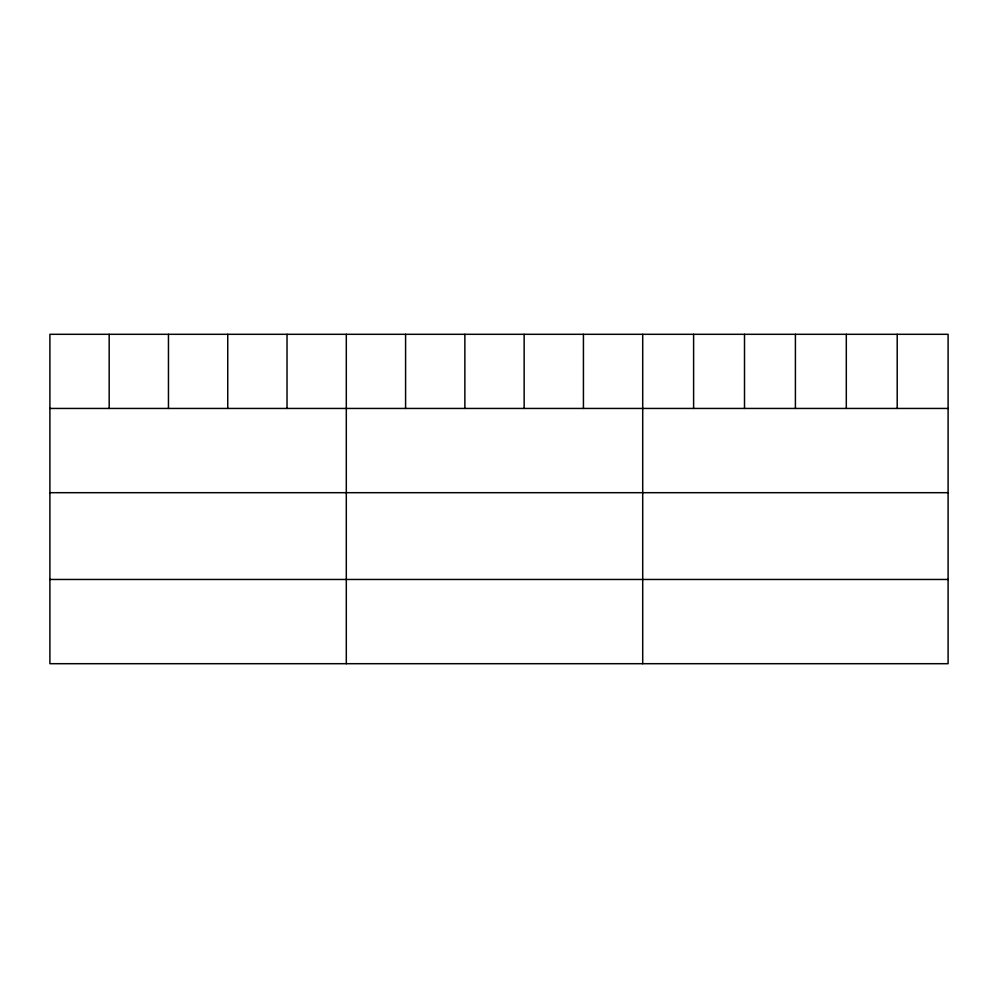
<?xml version="1.0" encoding="UTF-8"?>
<svg xmlns="http://www.w3.org/2000/svg" width="998" height="998" viewBox="0 0 998 998"><rect width="100%" height="100%" fill="white"/><g stroke="black" fill="none" stroke-linecap="round" stroke-linejoin="round"><path stroke-width="1.5" d="M948.1 408.444L948.1 663.695L49.9 663.695L49.9 334.305L948.1 334.305L948.1 408.444L49.9 408.444M49.9 492.688L948.1 492.688M49.9 579.464L948.1 579.464M897.202 334.305L897.202 408.444M846.304 334.305L846.304 408.444M795.406 334.305L795.406 408.444M744.508 334.305L744.508 408.444M693.61 334.305L693.61 408.444M642.712 334.305L642.712 663.695M583.431 334.305L583.431 408.444M524.15 334.305L524.15 408.444M464.868 334.305L464.868 408.444M405.587 334.305L405.587 408.444M346.306 334.305L346.306 663.695M287.025 334.305L287.025 408.444M227.744 334.305L227.744 408.444M168.462 334.305L168.462 408.444M109.181 334.305L109.181 408.444"/></g></svg>
